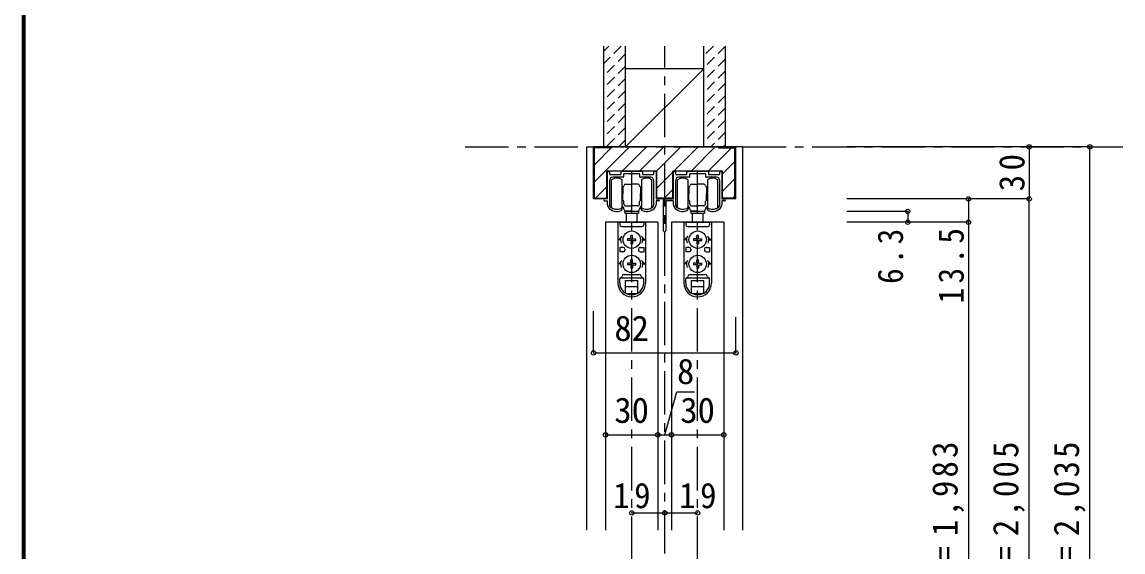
# Model space of a CAD drawing. Units: millimetres, scale not verified. Extents: x -973 to 977, y -718 to 696.
# Drawn here: x -973 to -339, y -259 to 46 of the extents above; entities that cross this region are included whole.
import ezdxf
from ezdxf.enums import TextEntityAlignment as Align

# ---------------------------------------------------------------- set-up
doc = ezdxf.new("R2010")
doc.units = ezdxf.units.MM
doc.header["$LTSCALE"] = 5
doc.header["$PDMODE"] = 32
doc.header["$PDSIZE"] = 2.5
doc.linetypes.add('CHAIN1', pattern=[8, 5, -1, 1, -1])
doc.linetypes.add('DASHED1', pattern=[1.8, 1.2, -0.6])
for name, color, linetype in [('0-1_通り芯', 4, 'CHAIN1'), ('0-2_柱', 3, 'Continuous'), ('0-3_仕上げ', 2, 'Continuous'), ('0-4_枠', 3, 'Continuous'), ('0-6_扉', 6, 'Continuous'), ('0-7_金物', 7, 'Continuous'), ('0-B_寸法', 7, 'Continuous'), ('0-C_ハッチ', 4, 'DASHED1'), ('F-1_枠', 6, 'Continuous')]:
    doc.layers.add(name, color=color, linetype=linetype)
doc.styles.add('ＭＳ ゴシック', font='')
doc.styles.get('ＭＳ ゴシック').set_extended_font_data('MS Gothic')

msp = doc.modelspace()

# ---------------------------------------------------------------- linework, layer by layer
at = {"layer": '0-1_通り芯'}
for p, q in [((-603.145, -499.851), (-603.145, 32.5)), ((-718.145, -25.5), (-339.145, -25.5)), ((-622.145, -463.5), (-622.145, -39.5)), ((-584.145, -463.5), (-584.145, -39.5))]:
    msp.add_line(p, q, dxfattribs=at)
at = {"layer": '0-2_柱'}
for p, q in [((-580.645, 19.5), (-625.645, 19.5)), ((-580.645, -25.5), (-625.645, -25.5))]:
    msp.add_line(p, q, dxfattribs=at)
at = {"layer": '0-2_柱', "color": 7}
msp.add_line((-580.645, 19.5), (-625.645, -25.5), dxfattribs=at)
at = {"layer": '0-3_仕上げ'}
for p, q in [((-638.145, -25.5), (-638.145, 32.5)), ((-625.645, -25.5), (-625.645, 32.5)), ((-580.645, -25.5), (-580.645, 32.5)), ((-568.145, -25.5), (-568.145, 32.5))]:
    msp.add_line(p, q, dxfattribs=at)
at = {"layer": '0-4_枠', "color": 4}
for p, q in [((-648.145, -25.5), (-644.145, -25.5)), ((-648.145, -25.5), (-648.145, -246.5)), ((-558.145, -25.5), (-562.145, -25.5)), ((-558.145, -246.5), (-558.145, -25.5))]:
    msp.add_line(p, q, dxfattribs=at)
at = {"layer": '0-4_枠'}
for p, q in [((-644.145, -55.5), (-644.145, -25.5)), ((-562.145, -25.5), (-644.145, -25.5)), ((-643.645, -55), (-643.645, -26)), ((-634.145, -26), (-643.645, -26)), ((-634.145, -26), (-634.145, -25.5)), ((-572.145, -26), (-572.145, -25.5)), ((-572.145, -26), (-562.645, -26)), ((-562.645, -55), (-562.645, -26)), ((-562.145, -55.5), (-562.145, -25.5)), ((-636.545, -55.5), (-636.545, -39.5)), ((-607.745, -39.5), (-636.545, -39.5)), ((-607.745, -55.5), (-607.745, -39.5)), ((-598.545, -55.5), (-598.545, -39.5)), ((-569.745, -39.5), (-598.545, -39.5)), ((-569.745, -55.5), (-569.745, -39.5)), ((-636.545, -55.5), (-644.145, -55.5)), ((-643.645, -55), (-636.545, -55)), ((-598.545, -55), (-607.745, -55)), ((-598.545, -55.5), (-607.745, -55.5)), ((-562.645, -55), (-569.745, -55)), ((-562.145, -55.5), (-569.745, -55.5))]:
    msp.add_line(p, q, dxfattribs=at)
at = {"layer": '0-6_扉'}
for p, q in [((-637.145, -69), (-637.145, -246.5)), ((-607.145, -69), (-637.145, -69)), ((-607.145, -69), (-607.145, -246.5)), ((-569.145, -69), (-599.145, -69)), ((-599.145, -69), (-599.145, -246.5)), ((-569.145, -69), (-569.145, -246.5))]:
    msp.add_line(p, q, dxfattribs=at)
at = {"layer": '0-7_金物'}
for p, q in [((-636.145, -55.5), (-636.145, -40)), ((-635.645, -39.5), (-635.445, -39.5)), ((-634.945, -40), (-634.945, -41)), ((-634.445, -41.5), (-628.795, -41.5)), ((-627.095, -43), (-632.945, -43)), ((-628.295, -41), (-628.295, -40)), ((-627.795, -39.5), (-616.495, -39.5)), ((-626.795, -41.3), (-626.795, -42.7)), ((-622.445, -41), (-626.495, -41)), ((-622.145, -40.7), (-622.445, -41)), ((-621.845, -41), (-622.145, -40.7)), ((-617.795, -41), (-621.845, -41)), ((-617.495, -42.7), (-617.495, -41.3)), ((-611.345, -43), (-617.195, -43)), ((-615.995, -40), (-615.995, -41)), ((-615.495, -41.5), (-609.845, -41.5)), ((-609.345, -41), (-609.345, -40)), ((-608.845, -39.5), (-608.645, -39.5)), ((-608.145, -40), (-608.145, -55.5)), ((-598.145, -55.5), (-598.145, -40)), ((-597.645, -39.5), (-597.445, -39.5)), ((-596.945, -40), (-596.945, -41)), ((-596.445, -41.5), (-590.795, -41.5)), ((-589.095, -43), (-594.945, -43)), ((-590.295, -41), (-590.295, -40)), ((-589.795, -39.5), (-578.495, -39.5)), ((-588.795, -41.3), (-588.795, -42.7)), ((-584.445, -41), (-588.495, -41)), ((-584.145, -40.7), (-584.445, -41)), ((-583.845, -41), (-584.145, -40.7)), ((-579.795, -41), (-583.845, -41)), ((-579.495, -42.7), (-579.495, -41.3)), ((-573.345, -43), (-579.195, -43)), ((-577.995, -40), (-577.995, -41)), ((-577.495, -41.5), (-571.845, -41.5)), ((-571.345, -41), (-571.345, -40)), ((-570.845, -39.5), (-570.645, -39.5)), ((-570.145, -40), (-570.145, -55.5)), ((-634.945, -45), (-634.945, -59.123)), ((-633.745, -60.5), (-633.745, -44.5)), ((-627.745, -44.5), (-627.745, -52.5)), ((-627.745, -48.5), (-627.445, -48.5)), ((-627.745, -50), (-627.245, -50)), ((-627.245, -48.7), (-627.445, -48.5)), ((-627.445, -50), (-627.245, -49.8)), ((-627.145, -48.5), (-627.245, -48.5)), ((-627.245, -48.5), (-627.245, -52.5)), ((-625.645, -47), (-622.145, -47)), ((-618.645, -47), (-622.145, -47)), ((-617.145, -48.5), (-617.045, -48.5)), ((-617.045, -48.7), (-616.845, -48.5)), ((-617.045, -48.5), (-617.045, -52.5)), ((-616.845, -50), (-617.045, -49.8)), ((-616.545, -50), (-617.045, -50)), ((-616.545, -48.5), (-616.845, -48.5)), ((-616.545, -44.5), (-616.545, -52.5)), ((-610.545, -60.5), (-610.545, -44.5)), ((-609.345, -59.123), (-609.345, -45)), ((-596.945, -45), (-596.945, -59.123)), ((-595.745, -60.5), (-595.745, -44.5)), ((-589.745, -44.5), (-589.745, -52.5)), ((-589.745, -48.5), (-589.445, -48.5)), ((-589.745, -50), (-589.245, -50)), ((-589.245, -48.7), (-589.445, -48.5)), ((-589.445, -50), (-589.245, -49.8)), ((-589.145, -48.5), (-589.245, -48.5)), ((-589.245, -48.5), (-589.245, -52.5)), ((-587.645, -47), (-584.145, -47)), ((-580.645, -47), (-584.145, -47)), ((-579.145, -48.5), (-579.045, -48.5)), ((-579.045, -48.7), (-578.845, -48.5)), ((-579.045, -48.5), (-579.045, -52.5)), ((-578.845, -50), (-579.045, -49.8)), ((-578.545, -50), (-579.045, -50)), ((-578.545, -48.5), (-578.845, -48.5)), ((-578.545, -44.5), (-578.545, -52.5)), ((-572.545, -60.5), (-572.545, -44.5)), ((-571.345, -59.123), (-571.345, -45)), ((-636.143, -55.5), (-637.543, -55.5)), ((-637.543, -56.7), (-636.143, -56.7)), ((-636.145, -58.966), (-636.145, -56.7)), ((-627.745, -52.5), (-627.745, -60.5)), ((-627.745, -55), (-627.245, -55)), ((-627.745, -56.5), (-627.445, -56.5)), ((-627.245, -55.2), (-627.445, -55)), ((-627.245, -56.3), (-627.445, -56.5)), ((-627.245, -56.5), (-627.245, -52.5)), ((-627.145, -56.5), (-627.245, -56.5)), ((-626.645, -58.5), (-626.645, -57)), ((-617.645, -58.5), (-617.645, -57)), ((-617.145, -56.5), (-617.045, -56.5)), ((-617.045, -56.5), (-617.045, -52.5)), ((-616.545, -55), (-617.045, -55)), ((-617.045, -55.2), (-616.845, -55)), ((-617.045, -56.3), (-616.845, -56.5)), ((-616.545, -56.5), (-616.845, -56.5)), ((-616.545, -52.5), (-616.545, -60.5)), ((-608.145, -55.5), (-606.745, -55.5)), ((-608.145, -56.7), (-608.145, -58.966)), ((-606.745, -56.7), (-608.145, -56.7)), ((-603.745, -73.9), (-603.745, -55.7)), ((-603.545, -55.5), (-598.145, -55.5)), ((-602.545, -56.9), (-602.545, -73.9)), ((-598.145, -56.7), (-602.345, -56.7)), ((-598.145, -58.966), (-598.145, -56.7)), ((-589.745, -52.5), (-589.745, -60.5)), ((-589.745, -55), (-589.245, -55)), ((-589.745, -56.5), (-589.445, -56.5)), ((-589.245, -55.2), (-589.445, -55)), ((-589.245, -56.3), (-589.445, -56.5)), ((-589.245, -56.5), (-589.245, -52.5)), ((-589.145, -56.5), (-589.245, -56.5)), ((-588.645, -58.5), (-588.645, -57)), ((-579.645, -58.5), (-579.645, -57)), ((-579.145, -56.5), (-579.045, -56.5)), ((-579.045, -56.5), (-579.045, -52.5)), ((-578.545, -55), (-579.045, -55)), ((-579.045, -55.2), (-578.845, -55)), ((-579.045, -56.3), (-578.845, -56.5)), ((-578.545, -56.5), (-578.845, -56.5)), ((-578.545, -52.5), (-578.545, -60.5)), ((-570.145, -55.5), (-568.745, -55.5)), ((-570.145, -56.7), (-570.145, -58.966)), ((-568.745, -56.7), (-570.145, -56.7)), ((-627.645, -61), (-627.645, -61.257)), ((-625.645, -59.5), (-622.145, -59.5)), ((-622.145, -62.5), (-625.645, -62.5)), ((-625.145, -62.5), (-625.145, -62.8)), ((-618.645, -59.5), (-622.145, -59.5)), ((-622.145, -62.5), (-618.645, -62.5)), ((-619.145, -62.5), (-619.145, -62.8)), ((-618.145, -62.8), (-618.145, -63.8)), ((-616.645, -61.257), (-616.645, -61)), ((-589.645, -61), (-589.645, -61.257)), ((-587.645, -59.5), (-584.145, -59.5)), ((-584.145, -62.5), (-587.645, -62.5)), ((-587.145, -62.5), (-587.145, -62.8)), ((-580.645, -59.5), (-584.145, -59.5)), ((-584.145, -62.5), (-580.645, -62.5)), ((-581.145, -62.5), (-581.145, -62.8)), ((-580.145, -62.8), (-580.145, -63.8)), ((-578.645, -61.257), (-578.645, -61)), ((-630.044, -69), (-630.044, -103.9)), ((-630.001, -69), (-614.201, -69)), ((-629.044, -69), (-629.044, -70.5)), ((-626.145, -63.8), (-618.145, -63.8)), ((-625.145, -69), (-625.145, -63.8)), ((-619.145, -63.8), (-619.145, -69)), ((-615.244, -69), (-615.244, -70.5)), ((-614.244, -69), (-614.244, -103.9)), ((-592.044, -69), (-592.044, -103.9)), ((-592.001, -69), (-576.201, -69)), ((-591.044, -69), (-591.044, -70.5)), ((-588.145, -63.8), (-580.145, -63.8)), ((-587.145, -69), (-587.145, -63.8)), ((-581.145, -63.8), (-581.145, -69)), ((-577.244, -69), (-577.244, -70.5)), ((-576.244, -69), (-576.244, -103.9)), ((-628.044, -71.5), (-616.244, -71.5)), ((-590.044, -71.5), (-578.244, -71.5)), ((-627.801, -77), (-629.644, -79)), ((-628.544, -79), (-629.644, -79)), ((-622.664, -78.48), (-624.594, -78.514)), ((-624.594, -78.514), (-624.594, -79.486)), ((-622.664, -79.52), (-624.594, -79.486)), ((-622.664, -78.48), (-622.63, -76.55)), ((-622.664, -79.52), (-622.63, -81.45)), ((-621.658, -76.55), (-622.63, -76.55)), ((-622.63, -81.45), (-621.658, -81.45)), ((-621.624, -78.48), (-621.658, -76.55)), ((-621.624, -79.52), (-621.658, -81.45)), ((-621.624, -78.48), (-619.694, -78.514)), ((-621.624, -79.52), (-619.694, -79.486)), ((-619.694, -79.486), (-619.694, -78.514)), ((-616.487, -77), (-614.644, -79)), ((-615.744, -79), (-614.644, -79)), ((-589.801, -77), (-591.644, -79)), ((-590.544, -79), (-591.644, -79)), ((-584.664, -78.48), (-586.594, -78.514)), ((-586.594, -78.514), (-586.594, -79.486)), ((-584.664, -79.52), (-586.594, -79.486)), ((-584.664, -78.48), (-584.63, -76.55)), ((-584.664, -79.52), (-584.63, -81.45)), ((-583.658, -76.55), (-584.63, -76.55)), ((-584.63, -81.45), (-583.658, -81.45)), ((-583.624, -78.48), (-583.658, -76.55)), ((-583.624, -79.52), (-583.658, -81.45)), ((-583.624, -78.48), (-581.694, -78.514)), ((-583.624, -79.52), (-581.694, -79.486)), ((-581.694, -79.486), (-581.694, -78.514)), ((-578.487, -77), (-576.644, -79)), ((-577.744, -79), (-576.644, -79)), ((-627.044, -83.5), (-629.044, -83.5)), ((-629.044, -83.5), (-629.044, -86)), ((-627.044, -86), (-629.044, -86)), ((-626.044, -84.5), (-626.044, -85)), ((-618.244, -84.5), (-618.244, -85)), ((-617.244, -83.5), (-615.244, -83.5)), ((-617.244, -86), (-615.244, -86)), ((-615.244, -83.5), (-615.244, -86)), ((-589.044, -83.5), (-591.044, -83.5)), ((-591.044, -83.5), (-591.044, -86)), ((-589.044, -86), (-591.044, -86)), ((-588.044, -84.5), (-588.044, -85)), ((-580.244, -84.5), (-580.244, -85)), ((-579.244, -83.5), (-577.244, -83.5)), ((-579.244, -86), (-577.244, -86)), ((-577.244, -83.5), (-577.244, -86)), ((-627.801, -91), (-629.644, -93)), ((-628.544, -93), (-629.644, -93)), ((-622.664, -92.48), (-624.594, -92.514)), ((-624.594, -92.514), (-624.594, -93.486)), ((-622.664, -93.52), (-624.594, -93.486)), ((-622.664, -92.48), (-622.63, -90.55)), ((-622.664, -93.52), (-622.63, -95.45)), ((-621.658, -90.55), (-622.63, -90.55)), ((-621.624, -92.48), (-621.658, -90.55)), ((-621.624, -93.52), (-621.658, -95.45)), ((-621.624, -92.48), (-619.694, -92.514)), ((-621.624, -93.52), (-619.694, -93.486)), ((-619.694, -93.486), (-619.694, -92.514)), ((-616.487, -91), (-614.644, -93)), ((-615.744, -93), (-614.644, -93)), ((-589.801, -91), (-591.644, -93)), ((-590.544, -93), (-591.644, -93)), ((-584.664, -92.48), (-586.594, -92.514)), ((-586.594, -92.514), (-586.594, -93.486)), ((-584.664, -93.52), (-586.594, -93.486)), ((-584.664, -92.48), (-584.63, -90.55)), ((-584.664, -93.52), (-584.63, -95.45)), ((-583.658, -90.55), (-584.63, -90.55)), ((-583.624, -92.48), (-583.658, -90.55)), ((-583.624, -93.52), (-583.658, -95.45)), ((-583.624, -92.48), (-581.694, -92.514)), ((-583.624, -93.52), (-581.694, -93.486)), ((-581.694, -93.486), (-581.694, -92.514)), ((-578.487, -91), (-576.644, -93)), ((-577.744, -93), (-576.644, -93)), ((-628.544, -101), (-615.744, -101)), ((-626.544, -99), (-617.744, -99)), ((-622.63, -95.45), (-621.658, -95.45)), ((-590.544, -101), (-577.744, -101)), ((-588.544, -99), (-579.744, -99)), ((-584.63, -95.45), (-583.658, -95.45)), ((-629.044, -103.9), (-629.044, -101.5)), ((-625.644, -109.846), (-625.644, -102.5)), ((-625.644, -102.5), (-618.644, -102.5)), ((-625.644, -106), (-618.644, -106)), ((-618.644, -109.846), (-618.644, -102.5)), ((-615.244, -103.9), (-615.244, -101.5)), ((-591.044, -103.9), (-591.044, -101.5)), ((-587.644, -109.846), (-587.644, -102.5)), ((-587.644, -102.5), (-580.644, -102.5)), ((-587.644, -106), (-580.644, -106)), ((-580.644, -109.846), (-580.644, -102.5)), ((-577.244, -103.9), (-577.244, -101.5)), ((-625.172, -110.1), (-619.116, -110.1)), ((-587.172, -110.1), (-581.116, -110.1))]:
    msp.add_line(p, q, dxfattribs=at)
for points in [[(-618.145, -62.8), (-626.145, -62.8), (-626.145, -63.8)], [(-580.145, -62.8), (-588.145, -62.8), (-588.145, -63.8)]]:
    msp.add_lwpolyline(points, dxfattribs=at)
for centre in [(-622.144, -79), (-584.144, -79), (-622.144, -93), (-584.144, -93)]:
    msp.add_circle(centre, 5, dxfattribs=at)
for centre, radius, start, end in [((-635.645, -40), 0.5, 90, 180), ((-635.445, -40), 0.5, 360, 90), ((-634.445, -41), 0.5, 180, 270), ((-632.945, -45), 2, 90, 180), ((-630.745, -48.5), 5, 53.1301, 126.8699), ((-628.795, -41), 0.5, 270, 0), ((-627.795, -40), 0.5, 90, 180), ((-627.095, -42.7), 0.3, 270, 360), ((-626.495, -41.3), 0.3, 90, 180), ((-617.795, -41.3), 0.3, 0, 90), ((-617.195, -42.7), 0.3, 180, 270), ((-613.545, -48.5), 5, 53.1301, 126.8699), ((-616.495, -40), 0.5, 0, 90), ((-615.495, -41), 0.5, 180, 270), ((-611.345, -45), 2, 0, 90), ((-609.845, -41), 0.5, 270, 360), ((-608.845, -40), 0.5, 90, 180), ((-608.645, -40), 0.5, 0, 90), ((-597.645, -40), 0.5, 90, 180), ((-597.445, -40), 0.5, 360, 90), ((-596.445, -41), 0.5, 180, 270), ((-594.945, -45), 2, 90, 180), ((-592.745, -48.5), 5, 53.1301, 126.8699), ((-590.795, -41), 0.5, 270, 0), ((-589.795, -40), 0.5, 90, 180), ((-589.095, -42.7), 0.3, 270, 360), ((-588.495, -41.3), 0.3, 90, 180), ((-579.795, -41.3), 0.3, 0, 90), ((-579.195, -42.7), 0.3, 180, 270), ((-575.545, -48.5), 5, 53.1301, 126.8699), ((-578.495, -40), 0.5, 0, 90), ((-577.495, -41), 0.5, 180, 270), ((-573.345, -45), 2, 0, 90), ((-571.845, -41), 0.5, 270, 360), ((-570.845, -40), 0.5, 90, 180), ((-570.645, -40), 0.5, 0, 90), ((-627.145, -48), 0.5, 270, 0), ((-625.645, -48), 1, 90, 180), ((-618.645, -48), 1, 0, 90), ((-617.145, -48), 0.5, 180, 270), ((-589.145, -48), 0.5, 270, 0), ((-587.645, -48), 1, 90, 180), ((-580.645, -48), 1, 0, 90), ((-579.145, -48), 0.5, 180, 270), ((-637.543, -56.1), 0.6, 90, 270), ((-627.145, -57), 0.5, 0, 90), ((-617.145, -57), 0.5, 90, 180), ((-606.745, -56.1), 0.6, 270, 90), ((-603.545, -55.7), 0.2, 90, 180), ((-602.345, -56.9), 0.2, 90, 180), ((-589.145, -57), 0.5, 0, 90), ((-579.145, -57), 0.5, 90, 180), ((-568.745, -56.1), 0.6, 270, 90), ((-634.145, -58.966), 2, 180, 215.95057), ((-630.745, -56.5), 6.2, 215.95057, 293.81884), ((-634.645, -59.123), 0.3, 180, 213.92311), ((-630.745, -56.5), 5, 213.92311, 301.89079), ((-630.745, -56.5), 5, 233.1301, 306.8699), ((-628.645, -61.257), 1, 293.81884, 0), ((-627.945, -61), 0.3, 360, 121.89079), ((-628.645, -61.5), 2, 0, 63.25632), ((-625.645, -58.5), 1, 180, 270), ((-625.645, -61.5), 1, 180, 270), ((-618.645, -58.5), 1, 270, 0), ((-618.645, -61.5), 1, 270, 0), ((-615.645, -61.5), 2, 116.74368, 180), ((-616.345, -61), 0.3, 58.10921, 180), ((-615.645, -61.257), 1, 180, 246.18116), ((-613.545, -56.5), 5, 233.1301, 306.8699), ((-613.545, -56.5), 5, 238.10921, 326.07689), ((-613.545, -56.5), 6.2, 246.18116, 324.04943), ((-609.645, -59.123), 0.3, 326.07689, 360), ((-610.145, -58.966), 2, 324.04943, 360), ((-596.145, -58.966), 2, 180, 215.95057), ((-592.745, -56.5), 6.2, 215.95057, 293.81884), ((-596.645, -59.123), 0.3, 180, 213.92311), ((-592.745, -56.5), 5, 213.92311, 301.89079), ((-592.745, -56.5), 5, 233.1301, 306.8699), ((-590.645, -61.257), 1, 293.81884, 0), ((-589.945, -61), 0.3, 360, 121.89079), ((-590.645, -61.5), 2, 0, 63.25632), ((-587.645, -58.5), 1, 180, 270), ((-587.645, -61.5), 1, 180, 270), ((-580.645, -58.5), 1, 270, 0), ((-580.645, -61.5), 1, 270, 0), ((-577.645, -61.5), 2, 116.74368, 180), ((-578.345, -61), 0.3, 58.10921, 180), ((-577.645, -61.257), 1, 180, 246.18116), ((-575.545, -56.5), 5, 233.1301, 306.8699), ((-575.545, -56.5), 5, 238.10921, 326.07689), ((-575.545, -56.5), 6.2, 246.18116, 324.04943), ((-571.645, -59.123), 0.3, 326.07689, 360), ((-572.145, -58.966), 2, 324.04943, 360), ((-628.044, -70.5), 1, 180, 270), ((-616.244, -70.5), 1, 270, 0), ((-603.145, -73.9), 0.6, 180, 0), ((-590.044, -70.5), 1, 180, 270), ((-578.244, -70.5), 1, 270, 0), ((-622.144, -79), 6.4, 167.82427, 198.20996), ((-622.144, -79), 6.4, 341.79004, 12.17573), ((-584.144, -79), 6.4, 167.82427, 198.20996), ((-584.144, -79), 6.4, 341.79004, 12.17573), ((-627.044, -84.5), 1, 0, 90), ((-627.044, -85), 1, 270, 0), ((-617.244, -84.5), 1, 90, 180), ((-617.244, -85), 1, 180, 270), ((-589.044, -84.5), 1, 0, 90), ((-589.044, -85), 1, 270, 0), ((-579.244, -84.5), 1, 90, 180), ((-579.244, -85), 1, 180, 270), ((-622.144, -93), 6.4, 167.82427, 198.20996), ((-622.144, -93), 6.4, 341.79004, 12.17573), ((-584.144, -93), 6.4, 167.82427, 198.20996), ((-584.144, -93), 6.4, 341.79004, 12.17573), ((-628.544, -101.5), 0.5, 90, 180), ((-628.544, -100), 1, 270, 0), ((-626.544, -100), 1, 90, 180), ((-617.744, -100), 1, 0, 90), ((-615.744, -100), 1, 180, 270), ((-615.744, -101.5), 0.5, 0, 90), ((-590.544, -101.5), 0.5, 90, 180), ((-590.544, -100), 1, 270, 0), ((-588.544, -100), 1, 90, 180), ((-579.744, -100), 1, 0, 90), ((-577.744, -100), 1, 180, 270), ((-577.744, -101.5), 0.5, 0, 90), ((-622.144, -104.1), 7.9, 180, 0), ((-622.144, -103.9), 6.9, 180, 0), ((-584.144, -104.1), 7.9, 180, 0), ((-584.144, -103.9), 6.9, 180, 0)]:
    msp.add_arc(centre, radius, start, end, dxfattribs=at)
at = {"layer": '0-B_寸法', "color": 4}
for p, q in [((-358.145, -25.5), (-498.145, -25.5)), ((-393.145, -25.5), (-393.145, -55.5)), ((-358.145, -463.5), (-358.145, -25.5)), ((-393.145, -55.5), (-498.145, -55.5)), ((-428.145, -55.5), (-428.145, -69)), ((-393.145, -460.5), (-393.145, -55.5)), ((-463.145, -62.7), (-498.145, -62.7)), ((-463.145, -62.7), (-463.145, -69)), ((-428.145, -69), (-498.145, -69)), ((-644.145, -144.304), (-644.145, -120.246)), ((-562.145, -144.304), (-562.145, -123.746)), ((-644.145, -144.304), (-562.145, -144.304)), ((-637.145, -191.5), (-569.145, -191.5)), ((-622.145, -236.5), (-603.145, -236.5)), ((-603.145, -236.5), (-584.145, -236.5))]:
    msp.add_line(p, q, dxfattribs=at)
for points in [[(-428.145, -69), (-428.145, -455), (-498.145, -455)], [(-603.145, -191.5), (-596.082, -166.623), (-585.992, -166.623)]]:
    msp.add_lwpolyline(points, dxfattribs=at)
at = {"layer": '0-B_寸法'}
for p in [(-393.145, -25.5), (-358.145, -25.5), (-428.145, -55.5), (-393.145, -55.5), (-463.145, -62.7), (-463.145, -69), (-428.145, -69), (-644.145, -144.304), (-562.145, -144.304), (-637.145, -191.5), (-607.145, -191.5), (-599.145, -191.5), (-569.145, -191.5), (-622.145, -236.5), (-603.145, -236.5), (-584.145, -236.5)]:
    msp.add_point(p, dxfattribs=at)
at = {"layer": '0-C_ハッチ'}
for p, q in [((-635.319, 32.5), (-638.145, 29.674)), ((-628.248, 32.5), (-638.145, 22.603)), ((-575.111, 32.5), (-580.645, 26.966)), ((-568.04, 32.5), (-580.645, 19.895)), ((-625.645, 28.032), (-638.145, 15.532)), ((-625.645, 20.961), (-638.145, 8.461)), ((-568.145, 25.324), (-580.645, 12.824)), ((-625.645, 13.89), (-638.145, 1.39)), ((-568.145, 18.253), (-580.645, 5.753)), ((-625.645, 6.819), (-638.145, -5.681)), ((-568.145, 11.182), (-580.645, -1.318)), ((-568.145, 4.111), (-580.645, -8.389)), ((-625.645, -0.252), (-638.145, -12.752)), ((-568.145, -2.96), (-580.645, -15.46)), ((-625.645, -7.323), (-638.145, -19.823)), ((-568.145, -10.031), (-580.645, -22.531)), ((-625.645, -14.394), (-636.751, -25.5)), ((-568.145, -17.102), (-576.543, -25.5)), ((-625.645, -21.465), (-629.68, -25.5)), ((-568.145, -24.173), (-569.472, -25.5))]:
    msp.add_line(p, q, dxfattribs=at)
at = {"layer": '0-C_ハッチ', "linetype": 'Continuous'}
for p, q in [((-643.645, -35.771), (-633.374, -25.5)), ((-643.645, -45.671), (-623.474, -25.5)), ((-627.575, -39.5), (-613.575, -25.5)), ((-617.675, -39.5), (-603.675, -25.5)), ((-607.776, -39.5), (-593.776, -25.5)), ((-597.876, -39.5), (-583.876, -25.5)), ((-587.977, -39.5), (-573.977, -25.5)), ((-578.077, -39.5), (-564.577, -26)), ((-569.745, -41.067), (-562.645, -33.967)), ((-607.745, -49.369), (-598.545, -40.169)), ((-569.745, -50.967), (-562.645, -43.867)), ((-636.545, -48.47), (-643.075, -55)), ((-603.477, -55), (-598.545, -50.068)), ((-562.645, -53.766), (-563.879, -55))]:
    msp.add_line(p, q, dxfattribs=at)
at = {"layer": 'F-1_枠'}
for p, q in [((-973.347, 695.833), (-973.347, -700.833)), ((-972.514, 695.833), (-972.514, -700.833)), ((-971.68, 695.833), (-971.68, -700.833))]:
    msp.add_line(p, q, dxfattribs=at)

# ---------------------------------------------------------------- texts
at = {"layer": '0-B_寸法', "style": 'ＭＳ ゴシック'}
for s, p in [('82', (-632.145, -141.804)), ('8', (-596.037, -166.623)), ('30', (-632.145, -189)), ('30', (-594.145, -189))]:
    msp.add_text(s, height=14.66, dxfattribs=at).set_placement(p, align=Align.BOTTOM_LEFT)
at = {"layer": '0-B_寸法', "char_height": 14.66, "attachment_point": 7, "rotation": 90, "style": 'ＭＳ ゴシック'}
for s, insert in [('\\T1.27;\\W0.95;30', (-395.645, -51.125)), ('\\T1.27;\\W0.9;6.3', (-465.645, -104.5)), ('\\T1.28;\\W0.9;13.5', (-430.645, -115.75)), ('\\T1.19;\\W0.95;ＤＨ＝1,983', (-430.645, -317.75)), ('\\T1.19;\\W0.95;枠内＝2,005', (-395.645, -317.75)), ('\\T1.19;\\W0.95;枠外＝2,035', (-360.645, -317.75))]:
    msp.add_mtext(s, dxfattribs=dict(at, insert=insert))
at = {"layer": '0-B_寸法', "char_height": 14.66, "attachment_point": 7, "style": 'ＭＳ ゴシック'}
for insert in [(-632.77, -234), (-594.77, -234)]:
    msp.add_mtext('\\T1.27;\\W0.95;19', dxfattribs=dict(at, insert=insert))

doc.saveas('drawing.dxf')
